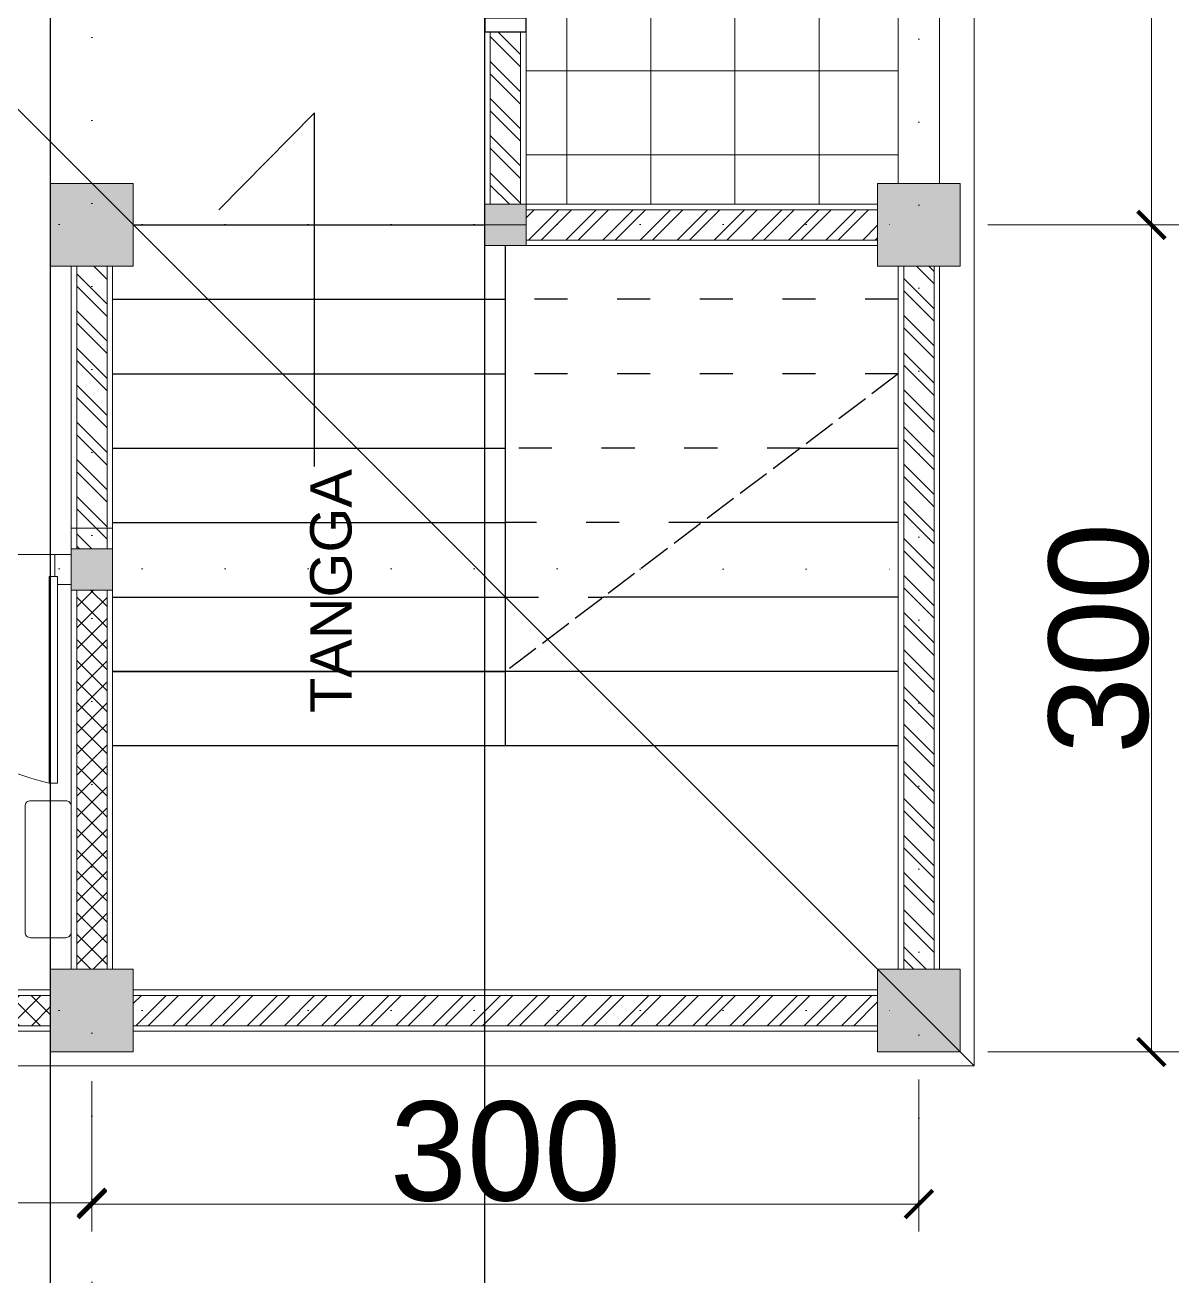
# Model space of a CAD drawing. Header units: millimetres. Extents: x -12161372 to 46643, y -9506984 to 15358.
# Drawn here: x 41379.8 to 41798.4, y 2330 to 2783.7 of the extents above; entities that cross this region are included whole.
import ezdxf

# ---------------------------------------------------------------- set-up
doc = ezdxf.new("R2010")
doc.units = ezdxf.units.MM
for name, pattern in [('ACAD_ISO02W100', [15, 12, -3]), ('ACAD_ISO03W100', [30, 12, -18]), ('ACAD_ISO07W100', [3, 0, -3])]:
    doc.linetypes.add(name, pattern=pattern)
for name, color, linetype, lineweight in [('arsiran', 202, 'Continuous', 0), ('atap', 220, 'Continuous', 0), ('dimensi', 50, 'Continuous', 5), ('dinding', 110, 'Continuous', 9), ('furniture', 7, 'Continuous', 5), ('interior', 7, 'Continuous', 13), ('kolom', 150, 'Continuous', 13), ('pintu', 7, 'Continuous', 13), ('teks', 255, 'Continuous', 5)]:
    doc.layers.add(name, color=color, linetype=linetype, lineweight=lineweight)
doc.layers.add('lantai', color=9, linetype='Continuous')
doc.layers.add('sloof', color=7, linetype='Continuous')
doc.styles.get("Standard").update_dxf_attribs({"font": 'arial.ttf'})
doc.dimstyles.new('ISO-25', dxfattribs={"dimtxt": 4.5, "dimasz": 10, "dimexe": 10, "dimexo": 10, "dimtad": 1, "dimtxsty": 'Standard', "dimblk": 'ARCHTICK', "dimcen": 2.5, "dimclrt": 256, "dimadec": 0, "dimazin": 0, "dimtfac": 1, "dimtmove": 0, "dimatfit": 3, "dimfxl": 75, "dimfxlon": 1, "dimtfillclr": 256, "dimlwd": -1, "dimlwe": -1, "dimarcsym": 0})

# ---------------------------------------------------------------- blocks, each defined once
blk = doc.blocks.new('*U10')
at = {"layer": 'arsiran'}
h = blk.add_hatch(dxfattribs=at)
h.set_pattern_fill('ANSI32', color=256)
h.set_pattern_definition([(45, (-2274.681, -4513.269), (-6.735192, 6.735192), []), (45, (-2270.191, -4513.269), (-6.735192, 6.735192), [])])
h.paths.add_polyline_path([(0, 5.5), (0, -5.5), (270, -5.5), (270, 5.5)])
blk.add_lwpolyline([(0, -5.5), (270, -5.5), (270, 5.5), (0, 5.5)], close=True, dxfattribs=at)
at = {"layer": 'dinding'}
blk.add_lwpolyline([(0, -7.5), (270, -7.5), (270, 7.5), (0, 7.5)], close=True, dxfattribs=at)
blk = doc.blocks.new('*U24')
at = {"layer": 'arsiran'}
h = blk.add_hatch(dxfattribs=at)
h.set_pattern_fill('ANSI32', color=256)
h.set_pattern_definition([(45, (-2289.681, -4513.269), (-6.735192, 6.735192), []), (45, (-2285.191, -4513.269), (-6.735192, 6.735192), [])])
h.paths.add_polyline_path([(0, 5.5), (0, -5.5), (255, -5.5), (255, 5.5)])
blk.add_lwpolyline([(0, -5.5), (255, -5.5), (255, 5.5), (0, 5.5)], close=True, dxfattribs=at)
at = {"layer": 'dinding'}
blk.add_lwpolyline([(0, -7.5), (255, -7.5), (255, 7.5), (0, 7.5)], close=True, dxfattribs=at)
blk = doc.blocks.new('*U26')
at = {"layer": 'arsiran'}
h = blk.add_hatch(dxfattribs=at)
h.set_pattern_fill('ANSI32', color=256, angle=0.0035)
h.set_pattern_definition([(45.0035, (-2441.913, -4513.418), (-6.735604, 6.73478), []), (45.0035, (-2437.423, -4513.418), (-6.735604, 6.73478), [])])
h.paths.add_polyline_path([(0, 5.5), (0, -5.5), (102.49, -5.49), (102.49, 5.51)])
blk.add_lwpolyline([(0, -5.5), (102.49, -5.49), (102.49, 5.51), (0, 5.5)], close=True, dxfattribs=at)
at = {"layer": 'dinding'}
blk.add_lwpolyline([(0, -7.5), (102.49, -7.49), (102.49, 7.51), (0, 7.5)], close=True, dxfattribs=at)
blk = doc.blocks.new('*U13')
at = {"layer": 'arsiran'}
h = blk.add_hatch(dxfattribs=at)
h.set_pattern_fill('ANSI32', color=256)
h.set_pattern_definition([(45, (-2417.181, -4513.269), (-6.735192, 6.735192), []), (45, (-2412.691, -4513.269), (-6.735192, 6.735192), [])])
h.paths.add_polyline_path([(0, 5.5), (0, -5.5), (127.5, -5.5), (127.5, 5.5)])
blk.add_lwpolyline([(0, -5.5), (127.5, -5.5), (127.5, 5.5), (0, 5.5)], close=True, dxfattribs=at)
at = {"layer": 'dinding'}
blk.add_lwpolyline([(0, -7.5), (127.5, -7.5), (127.5, 7.5), (0, 7.5)], close=True, dxfattribs=at)
blk = doc.blocks.new('*U29')
at = {"layer": 'arsiran'}
h = blk.add_hatch(dxfattribs=at)
h.set_pattern_fill('ANSI32', color=256)
h.set_pattern_definition([(45, (-2482.181, -4513.269), (-6.735192, 6.735192), []), (45, (-2477.691, -4513.269), (-6.735192, 6.735192), [])])
h.paths.add_polyline_path([(0, 5.5), (0, -5.5), (62.5, -5.5), (62.5, 5.5)])
blk.add_lwpolyline([(0, -5.5), (62.5, -5.5), (62.5, 5.5), (0, 5.5)], close=True, dxfattribs=at)
at = {"layer": 'dinding'}
blk.add_lwpolyline([(0, -7.5), (62.5, -7.5), (62.5, 7.5), (0, 7.5)], close=True, dxfattribs=at)
blk = doc.blocks.new('_ArchTick')
at = {"color": 0, "linetype": 'ByBlock', "const_width": 0.15}
blk.add_lwpolyline([(-0.5, -0.5), (0.5, 0.5)], dxfattribs=at)
blk = doc.blocks.new('*D673')
at = {"layer": 'Defpoints', "color": 0, "ltscale": 10, "transparency": 16777216}
for p in [(41254.08, 2410.6), (41404.08, 2410.6), (41404.08, 2356.54)]:
    blk.add_point(p, dxfattribs=at)
at = {"layer": 'dimensi', "color": 0, "ltscale": 10, "transparency": 16777216}
for p, q in [((41254.08, 2400.6), (41254.08, 2346.54)), ((41404.08, 2400.6), (41404.08, 2346.54)), ((41254.08, 2356.54), (41404.08, 2356.54))]:
    blk.add_line(p, q, dxfattribs=at)
at = {"layer": 'dimensi', "color": 0, "ltscale": 10, "transparency": 16777216, "xscale": 10, "yscale": 10, "zscale": 10, "rotation": 180}
blk.add_blockref('_ArchTick', (41254.08, 2356.54), dxfattribs=at)
at = {"layer": 'dimensi', "color": 0, "ltscale": 10, "transparency": 16777216, "xscale": 10, "yscale": 10, "zscale": 10}
blk.add_blockref('_ArchTick', (41404.08, 2356.54), dxfattribs=at)
at = {"layer": 'dimensi', "ltscale": 10, "transparency": 16777216, "insert": (41329.08, 2375.54), "char_height": 4.5, "attachment_point": 5}
blk.add_mtext('{\\H8x;150}', dxfattribs=at)
blk = doc.blocks.new('*D674')
at = {"layer": 'Defpoints', "color": 0, "ltscale": 10, "transparency": 16777216}
for p in [(41404.08, 2410.6), (41704.08, 2411.23), (41704.08, 2356.05)]:
    blk.add_point(p, dxfattribs=at)
at = {"layer": 'dimensi', "color": 0, "ltscale": 10, "transparency": 16777216}
for p, q in [((41404.08, 2400.6), (41404.08, 2346.05)), ((41704.08, 2401.23), (41704.08, 2346.05)), ((41404.08, 2356.05), (41704.08, 2356.05))]:
    blk.add_line(p, q, dxfattribs=at)
at = {"layer": 'dimensi', "color": 0, "ltscale": 10, "transparency": 16777216, "xscale": 10, "yscale": 10, "zscale": 10, "rotation": 180}
blk.add_blockref('_ArchTick', (41404.08, 2356.05), dxfattribs=at)
at = {"layer": 'dimensi', "color": 0, "ltscale": 10, "transparency": 16777216, "xscale": 10, "yscale": 10, "zscale": 10}
blk.add_blockref('_ArchTick', (41704.08, 2356.05), dxfattribs=at)
at = {"layer": 'dimensi', "ltscale": 10, "transparency": 16777216, "insert": (41554.08, 2375.07), "char_height": 4.5, "attachment_point": 5}
blk.add_mtext('{\\H8x;300}', dxfattribs=at)
blk = doc.blocks.new('*D682')
at = {"layer": 'Defpoints', "color": 0, "ltscale": 10, "transparency": 16777216}
for p in [(41719.08, 2711.23), (41788.38, 2711.23), (41719.08, 2411.23)]:
    blk.add_point(p, dxfattribs=at)
at = {"layer": 'dimensi', "color": 0, "ltscale": 10, "transparency": 16777216}
for p, q in [((41729.08, 2711.23), (41798.38, 2711.23)), ((41788.38, 2411.23), (41788.38, 2711.23)), ((41729.08, 2411.23), (41798.38, 2411.23))]:
    blk.add_line(p, q, dxfattribs=at)
at = {"layer": 'dimensi', "color": 0, "ltscale": 10, "transparency": 16777216, "xscale": 10, "yscale": 10, "zscale": 10}
for p, rotation in [((41788.38, 2711.23), 90), ((41788.38, 2411.23), 270)]:
    blk.add_blockref('_ArchTick', p, dxfattribs=dict(at, rotation=rotation))
at = {"layer": 'dimensi', "ltscale": 10, "transparency": 16777216, "insert": (41769.36, 2561.23), "char_height": 4.5, "attachment_point": 5, "rotation": 90}
blk.add_mtext('{\\H8x;300}', dxfattribs=at)
blk = doc.blocks.new('*D683')
at = {"layer": 'Defpoints', "color": 0, "ltscale": 10, "transparency": 16777216}
for p in [(41719.08, 3011.23), (41788.4, 3011.23), (41719.08, 2711.23)]:
    blk.add_point(p, dxfattribs=at)
at = {"layer": 'dimensi', "color": 0, "ltscale": 10, "transparency": 16777216}
for p, q in [((41729.08, 3011.23), (41798.4, 3011.23)), ((41788.4, 2711.23), (41788.4, 3011.23)), ((41729.08, 2711.23), (41798.4, 2711.23))]:
    blk.add_line(p, q, dxfattribs=at)
at = {"layer": 'dimensi', "color": 0, "ltscale": 10, "transparency": 16777216, "xscale": 10, "yscale": 10, "zscale": 10}
for p, rotation in [((41788.4, 3011.23), 90), ((41788.4, 2711.23), 270)]:
    blk.add_blockref('_ArchTick', p, dxfattribs=dict(at, rotation=rotation))
at = {"layer": 'dimensi', "ltscale": 10, "transparency": 16777216, "insert": (41769.38, 2861.23), "char_height": 4.5, "attachment_point": 5, "rotation": 90}
blk.add_mtext('{\\H8x;300}', dxfattribs=at)

msp = doc.modelspace()

# ---------------------------------------------------------------- hatches: boundary and pattern name
at = {"layer": 'dinding'}
h = msp.add_hatch(dxfattribs=at)
h.set_pattern_fill('NET', color=8, scale=9.6, angle=90)
h.set_pattern_definition([(90, (47062.758, -14880.833), (-30.48, 2e-15), []), (180, (47062.758, -14880.833), (-4e-15, -30.48), [])])
h.paths.add_polyline_path([(41561.582, 3003.728), (41561.582, 2718.728), (41689.082, 2718.728), (41689.082, 2726.228), (41696.582, 2726.228), (41696.582, 2996.228), (41689.082, 2996.228), (41689.082, 3003.728)])
h = msp.add_hatch(dxfattribs=at)
h.set_pattern_fill('ANSI37', color=202, scale=1.7, angle=90)
h.set_pattern_definition([(135, (45590.941, -2768.842), (-3.816609, -3.816609), []), (225, (45590.941, -2768.842), (3.816609, -3.816609), [])])
h.paths.add_polyline_path([(41409.582, 2578.736), (41398.582, 2578.736), (41398.582, 2441.228), (41409.582, 2441.228)])
h = msp.add_hatch(dxfattribs=at)
h.set_pattern_fill('ANSI37', color=202, scale=1.7, angle=360)
h.set_pattern_definition([(45, (36155.012, -1760.6316), (-3.816609, 3.816609), []), (135, (36155.012, -1760.6316), (-3.816609, -3.816609), [])])
h.paths.add_polyline_path([(41389.082, 2420.728), (41389.082, 2431.728), (41365.082, 2431.728), (41365.082, 2420.728)])
at = {"layer": 'kolom'}
h = msp.add_hatch(color=256, dxfattribs=at)
h.dxf.hatch_style = 1
h.paths.add_polyline_path([(41419.082, 2726.228), (41389.082, 2726.228), (41389.082, 2696.228), (41419.082, 2696.228)])
h = msp.add_hatch(color=256, dxfattribs=at)
h.dxf.hatch_style = 1
h.paths.add_polyline_path([(41719.082, 2726.228), (41689.082, 2726.228), (41689.082, 2696.228), (41719.082, 2696.228)])
h = msp.add_hatch(color=256, dxfattribs=at)
h.dxf.hatch_style = 1
h.paths.add_polyline_path([(41561.582, 2703.728), (41561.582, 2718.728), (41546.582, 2718.728), (41546.582, 2703.728)])
h = msp.add_hatch(color=256, dxfattribs=at)
h.dxf.hatch_style = 1
h.paths.add_polyline_path([(41396.582, 2593.752), (41396.582, 2578.752), (41411.582, 2578.752), (41411.582, 2593.752)])
h = msp.add_hatch(color=256, dxfattribs=at)
h.dxf.hatch_style = 1
h.paths.add_polyline_path([(41419.082, 2441.228), (41389.082, 2441.228), (41389.082, 2411.228), (41419.082, 2411.228)])
h = msp.add_hatch(color=256, dxfattribs=at)
h.dxf.hatch_style = 1
h.paths.add_polyline_path([(41719.082, 2441.228), (41689.082, 2441.228), (41689.082, 2411.228), (41719.082, 2411.228)])

# ---------------------------------------------------------------- linework, layer by layer
msp.add_lwpolyline([(41561.582, 2781.228), (41561.582, 2786.228), (41546.582, 2786.228), (41546.582, 2781.228)], close=True)
at = {"layer": 'arsiran'}
for points in [[(41398.582, 2578.736), (41398.582, 2441.228)], [(41409.602, 2578.736), (41409.602, 2441.228)], [(41389.082, 2431.728), (41365.082, 2431.728)], [(41365.082, 2420.728), (41389.082, 2420.728)]]:
    msp.add_lwpolyline(points, dxfattribs=at)
at = {"layer": 'atap', "ltscale": 10}
msp.add_line((41361.582, 2768.728), (41724.082, 2406.228), dxfattribs=at)
msp.add_lwpolyline([(40999.082, 2406.228), (41724.082, 2406.228), (41724.082, 3331.228), (41273.69, 3331.228)], dxfattribs=at)
at = {"layer": 'dinding'}
for points in [[(41711.582, 2726.228), (41711.582, 2996.228), (41696.582, 2996.228), (41696.582, 2726.228)], [(41411.582, 2441.228), (41411.582, 2578.736), (41396.582, 2578.736), (41396.582, 2441.228)], [(41365.082, 2418.728), (41389.082, 2418.728), (41389.082, 2433.728), (41365.082, 2433.728)]]:
    msp.add_lwpolyline(points, close=True, dxfattribs=at)
at = {"layer": 'interior'}
msp.add_lwpolyline([(41381.809, 2502.364), (41394.582, 2502.364, -0.4142136), (41396.582, 2500.364), (41396.582, 2454.676, -0.4142136), (41394.582, 2452.676), (41381.809, 2452.676, -0.4142136), (41379.809, 2454.676), (41379.809, 2500.364, -0.4142136)], format="xyb", close=True, dxfattribs=at)
at = {"layer": 'kolom'}
for p, q in [((41546.582, 2711.228), (41561.582, 2711.228)), ((41396.588, 2601.236), (41411.588, 2601.236)), ((41396.588, 2601.236), (41411.588, 2601.236))]:
    msp.add_line(p, q, dxfattribs=at)
for points in [[(41419.082, 2696.228), (41419.082, 2726.228), (41389.082, 2726.228), (41389.082, 2696.228)], [(41719.082, 2696.228), (41719.082, 2726.228), (41689.082, 2726.228), (41689.082, 2696.228)], [(41561.582, 2703.728), (41561.582, 2718.728), (41546.582, 2718.728), (41546.582, 2703.728)], [(41411.582, 2578.736), (41411.582, 2593.736), (41396.582, 2593.736), (41396.582, 2578.736)], [(41419.082, 2411.228), (41419.082, 2441.228), (41389.082, 2441.228), (41389.082, 2411.228)], [(41719.082, 2411.228), (41719.082, 2441.228), (41689.082, 2441.228), (41689.082, 2411.228)]]:
    msp.add_lwpolyline(points, close=True, dxfattribs=at)
at = {"layer": 'lantai'}
for p, q in [((41484.828, 2751.88), (41450.076, 2716.708)), ((41484.828, 2623.602), (41484.828, 2751.88)), ((41419.082, 2711.228), (41546.582, 2711.228)), ((41554.082, 2522.228), (41554.082, 2703.728)), ((41411.582, 2684.228), (41554.082, 2684.228)), ((41411.582, 2684.228), (41554.082, 2684.228)), ((41411.582, 2657.228), (41554.082, 2657.228)), ((41411.582, 2657.228), (41554.082, 2657.228)), ((41411.582, 2657.228), (41554.082, 2657.228)), ((41411.582, 2630.228), (41554.082, 2630.228)), ((41411.582, 2630.228), (41554.082, 2630.228)), ((41411.582, 2630.228), (41554.082, 2630.228)), ((41411.582, 2630.228), (41554.082, 2630.228)), ((41411.582, 2630.228), (41554.082, 2630.228)), ((41660.957, 2630.228), (41696.582, 2630.228)), ((41411.582, 2603.228), (41554.082, 2603.228)), ((41411.582, 2603.228), (41554.082, 2603.228)), ((41411.582, 2603.228), (41554.082, 2603.228)), ((41411.582, 2603.228), (41554.082, 2603.228)), ((41696.582, 2603.228), (41625.332, 2603.228)), ((41411.582, 2576.228), (41554.082, 2576.228)), ((41411.582, 2576.228), (41554.082, 2576.228)), ((41411.582, 2576.228), (41554.082, 2576.228)), ((41696.582, 2576.228), (41589.707, 2576.228)), ((41696.582, 2549.228), (41411.582, 2549.228)), ((41696.582, 2549.228), (41411.582, 2549.228)), ((41411.582, 2549.228), (41554.082, 2549.228)), ((41696.582, 2549.228), (41411.582, 2549.228)), ((41696.582, 2549.228), (41411.582, 2549.228)), ((41696.582, 2522.228), (41411.582, 2522.228)), ((41696.582, 2522.228), (41411.582, 2522.228))]:
    msp.add_line(p, q, dxfattribs=at)
at = {"layer": 'lantai', "linetype": 'ACAD_ISO03W100'}
for p, q in [((41696.582, 2684.228), (41554.082, 2684.228)), ((41696.582, 2684.228), (41554.082, 2684.228)), ((41696.582, 2657.228), (41554.082, 2657.228)), ((41696.582, 2657.228), (41554.082, 2657.228)), ((41696.582, 2657.228), (41554.082, 2657.228)), ((41660.957, 2630.228), (41554.082, 2630.228)), ((41660.957, 2630.228), (41554.082, 2630.228)), ((41625.332, 2603.228), (41554.082, 2603.228)), ((41554.082, 2576.228), (41589.707, 2576.228))]:
    msp.add_line(p, q, dxfattribs=at)
at = {"layer": 'lantai', "linetype": 'ACAD_ISO02W100'}
msp.add_line((41696.582, 2657.228), (41554.082, 2549.228), dxfattribs=at)
msp.add_line((41696.582, 2657.228), (41554.082, 2549.228), dxfattribs=at)
at = {"layer": 'pintu'}
msp.add_line((41390.582, 2591.721), (41315.582, 2591.635), dxfattribs=at)
msp.add_lwpolyline([(41396.582, 2591.727), (41396.582, 2591.728), (41390.582, 2591.721), (41390.591, 2583.738), (41391.591, 2583.739), (41391.595, 2580.739), (41396.595, 2580.745), (41396.582, 2591.728)], dxfattribs=at)
msp.add_lwpolyline([(41388.591, 2583.738), (41391.591, 2583.739), (41391.623, 2508.739), (41388.623, 2508.738)], close=True, dxfattribs=at)
msp.add_arc((41411.309, 2605.906), 99.782, 194.67103, 256.85846, dxfattribs=at)
at = {"layer": 'sloof', "ltscale": 10}
for p in [(41389.079, 1929.52), (41546.582, 2026.221)]:
    msp.add_ray(p, (0, 1), dxfattribs=at)
at = {"layer": 'teks', "linetype": 'ACAD_ISO07W100', "ltscale": 10}
for p, q in [((41404.082, 2026.702), (41404.082, 3331.228)), ((41704.082, 2026.077), (41704.082, 3331.228)), ((40699.95, 2711.366), (41719.082, 2711.366)), ((40699.95, 2426.228), (41719.082, 2426.228))]:
    msp.add_line(p, q, dxfattribs=at)
at = {"layer": 'teks', "linetype": 'ACAD_ISO07W100', "lineweight": 0, "ltscale": 10}
msp.add_line((40699.95, 2586.712), (41711.582, 2586.375), dxfattribs=at)

# ---------------------------------------------------------------- block references
at = {"layer": 'dinding', "rotation": 90}
for name, p in [('*U29', (41554.082, 2718.728)), ('*U26', (41404.088, 2593.736)), ('*U24', (41704.082, 2441.228))]:
    msp.add_blockref(name, p, dxfattribs=at)
at = {"layer": 'dinding'}
for name, p in [('*U13', (41561.582, 2711.228)), ('*U13', (41561.582, 2711.228)), ('*U10', (41419.082, 2426.228))]:
    msp.add_blockref(name, p, dxfattribs=at)

# ---------------------------------------------------------------- texts
at = {"layer": 'furniture', "ltscale": 10, "insert": (41483.254, 2534.167), "char_height": 15, "attachment_point": 1, "rotation": 90}
msp.add_mtext_dynamic_manual_height_columns('TANGGA', width=108, gutter_width=100, heights=[0], dxfattribs=at)

# ---------------------------------------------------------------- dimensions: what is measured, and where the dimension line sits
at = {"layer": 'dimensi', "ltscale": 10}
for base, p1, p2, angle, picture, middle in [((41788.396, 3011.228), (41719.082, 2711.228), (41719.082, 3011.228), 90, '*D683', (41769.378, 2861.228)), ((41404.082, 2356.538), (41254.082, 2410.603), (41404.082, 2410.603), 180, '*D673', (41329.082, 2375.544)), ((41704.082, 2356.055), (41404.082, 2410.603), (41704.082, 2411.228), 180, '*D674', (41554.082, 2375.073))]:
    dim = msp.add_linear_dim(base=base, p1=p1, p2=p2, angle=angle, text='{\\H8x;<>}', dimstyle='ISO-25', dxfattribs=at)
    dim.commit()
    dim.dimension.update_dxf_attribs({"geometry": picture, "text_midpoint": middle})
dim = msp.add_linear_dim(base=(41788.376, 2711.228), p1=(41719.082, 2411.228), p2=(41719.082, 2711.228), angle=90, text='{\\H8x;<>}', dimstyle='ISO-25', dxfattribs=at)
dim.commit()
dim.dimension.update_dxf_attribs({"geometry": '*D682', "text_midpoint": (41788.376, 2561.228), "dimtype": 160})

doc.saveas('drawing.dxf')
